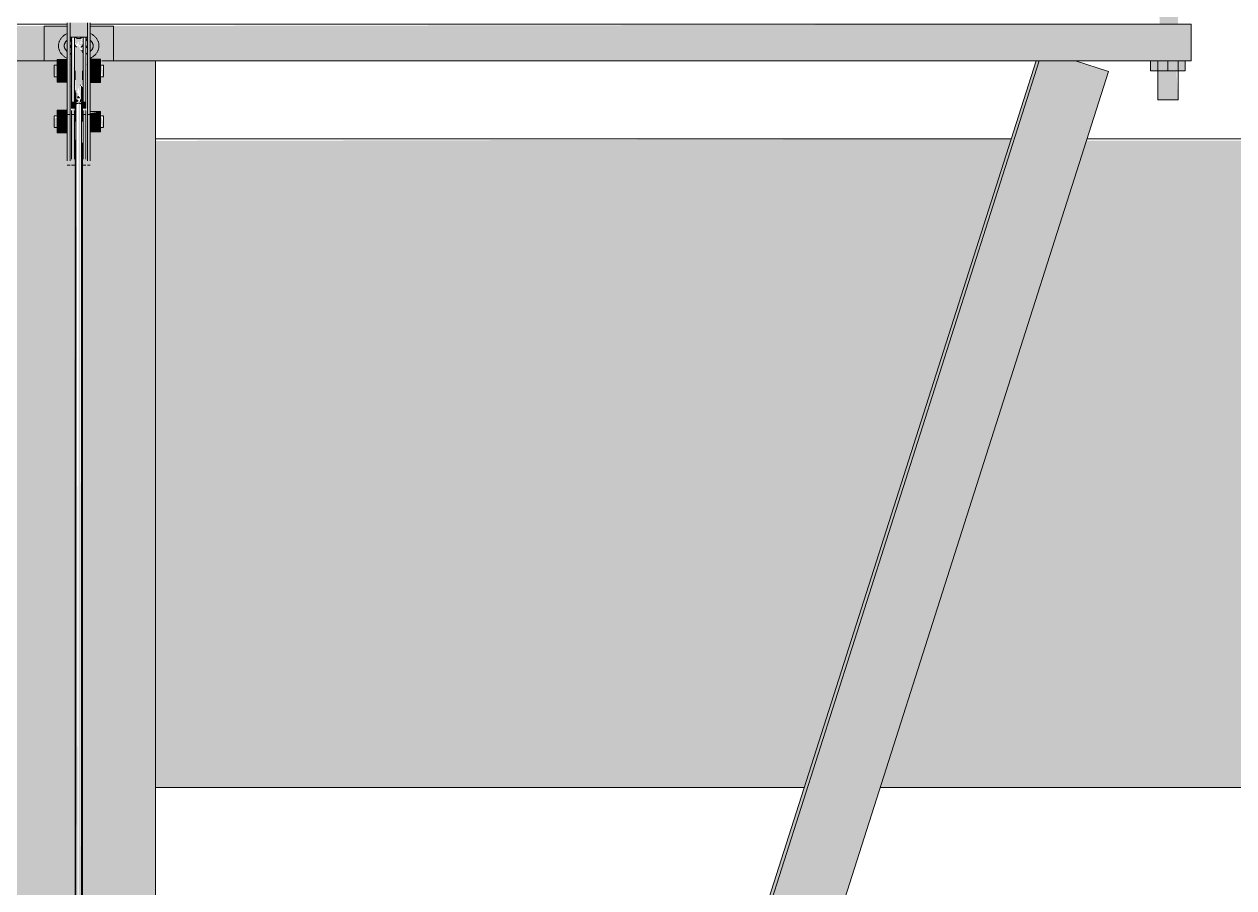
# Model space of a CAD drawing. Header units: inches. Extents: x -55396 to -733, y -290 to 853.
# Drawn here: x -12851.6 to -12799.4, y 245.7 to 283 of the extents above; entities that cross this region are included whole.
import ezdxf

# ---------------------------------------------------------------- set-up
doc = ezdxf.new("R2010")
doc.units = ezdxf.units.IN
doc.header["$MEASUREMENT"] = 0
doc.layers.add('M-HVAC-DUCT', color=70, linetype='Continuous', lineweight=9)
doc.layers.add('Q-SPCQ', color=91, linetype='Continuous', lineweight=9)

# ---------------------------------------------------------------- blocks, each defined once
blk = doc.blocks.new('Basketball_Backstop-Performance_Sports_Systems-3103-Ceiling_Hung - 27_-0_ to 27_-11 7_8_-706978-Section 6')
at = {"layer": 'Q-SPCQ'}
h = blk.add_hatch(color=256, dxfattribs=at)
h.paths.add_polyline_path([(-24910.029, 279.687), (-24909.169, 279.687), (-24909.238, 280.937), (-24910.044, 280.937), (-24910.044, 279.687)], flags=0)
h.paths.add_polyline_path([(-24909.558, 282.955), (-24909.169, 282.955), (-24909.196, 284.763), (-24909.53, 284.859), (-24909.941, 284.795), (-24910.044, 284.75), (-24909.957, 282.955), (-24909.655, 282.955)], flags=0)
h = blk.add_hatch(color=256, dxfattribs=at)
h.paths.add_polyline_path([(-25004.607, 281.375), (-24958.107, 281.375), (-24958.107, 282.875), (-25004.607, 282.955), (-25004.607, 281.497)], flags=0)
h.paths.add_polyline_path([(-24955.107, 281.375), (-24908.607, 281.375), (-24908.607, 282.955), (-24955.107, 282.875), (-24955.107, 281.497)], flags=0)
h.paths.add_polyline_path([(-24956.424, 282.237), (-24956.55, 282.059), (-24956.522, 282.231), (-24956.509, 282.232)], flags=0)
h.paths.add_polyline_path([(-24956.424, 281.808), (-24956.509, 282.396), (-24956.799, 282.312), (-24956.794, 282.236), (-24956.612, 282.226), (-24956.607, 282.055), (-24956.548, 282.052), (-24956.444, 281.814)], flags=0)
h.paths.add_polyline_path([(-24956.701, 281.835), (-24956.68, 281.844), (-24956.799, 282.237), (-24956.794, 281.99), (-24956.704, 281.839)], flags=0)
h.paths.add_polyline_path([(-24956.299, 281.915), (-24956.237, 282.125), (-24956.299, 281.937)], flags=0)
for points in [[(-24956.987, 280.229), (-24956.987, 283.015), (-24957.112, 283.015), (-24957.112, 280.229)], [(-24956.237, 282.396), (-24956.237, 283.015), (-24956.987, 283.015), (-24956.987, 282.396)], [(-24956.112, 280.229), (-24956.112, 283.015), (-24956.237, 283.015), (-24956.237, 280.229)], [(-24956.799, 279.612), (-24956.869, 282.396), (-24956.924, 282.396), (-24956.924, 279.612)], [(-24956.424, 279.612), (-24956.299, 279.612), (-24956.369, 282.396), (-24956.424, 282.396), (-24956.424, 280)], [(-24957.112, 281.295), (-24957.112, 281.425), (-24957.549, 281.425), (-24957.549, 281.295)], [(-24956.424, 281.687), (-24956.424, 281.808), (-24956.5, 281.773)], [(-24956.112, 281.19), (-24955.674, 281.19), (-24955.674, 281.443), (-24956.112, 281.443)], [(-24952.627, 164.313), (-24952.492, 164.314), (-24915.16, 281.375), (-24915.294, 281.375), (-24952.626, 164.314)], [(-24909.607, 280.937), (-24909.607, 281.375), (-24910.357, 281.375), (-24910.357, 280.937)], [(-24909.607, 280.937), (-24908.857, 280.937), (-24908.857, 281.375), (-24909.607, 281.375)], [(-24957.112, 280.807), (-24957.112, 281.295), (-24957.549, 281.295), (-24957.549, 280.807)], [(-24955.674, 280.685), (-24955.674, 281.19), (-24956.112, 281.19), (-24956.112, 280.685)], [(-24957.112, 280.45), (-24957.112, 280.807), (-24957.549, 280.807), (-24957.549, 280.45)], [(-24956.525, 280.288), (-24956.528, 280.366), (-24956.576, 280.336), (-24956.548, 280.288)], [(-24955.674, 280.432), (-24955.674, 280.685), (-24956.112, 280.685), (-24956.112, 280.432)], [(-24956.987, 279.493), (-24956.987, 280.229), (-24957.112, 280.229), (-24957.112, 279.493)], [(-24956.987, 280.208), (-24956.924, 280.276), (-24956.987, 280.229)], [(-24956.237, 279.493), (-24956.112, 279.493), (-24956.112, 280.229), (-24956.237, 280.229), (-24956.237, 279.828)], [(-24956.987, 277.141), (-24957.005, 279.493), (-24957.112, 279.493), (-24957.112, 277.141)], [(-24956.799, 279.314), (-24956.799, 279.612), (-24956.924, 279.612), (-24956.924, 279.314)], [(-24956.799, 277.126), (-24956.799, 279.314), (-24956.924, 279.235), (-24956.924, 277.126)], [(-24956.763, 279.579), (-24956.737, 279.749), (-24956.763, 279.749)], [(-24956.424, 279.314), (-24956.299, 279.314), (-24956.299, 279.612), (-24956.424, 279.612)], [(-24956.299, 277.126), (-24956.299, 279.314), (-24956.424, 279.235), (-24956.424, 277.126)], [(-24956.112, 277.141), (-24956.13, 279.493), (-24956.237, 279.493), (-24956.237, 277.141)], [(-24957.549, 278.881), (-24957.112, 278.881), (-24957.112, 279.238), (-24957.549, 279.238), (-24957.549, 279.055)], [(-24957.549, 278.393), (-24957.112, 278.393), (-24957.112, 278.881), (-24957.549, 278.881), (-24957.549, 278.662)], [(-24956.112, 278.75), (-24955.674, 278.75), (-24955.674, 279.187), (-24956.112, 279.121), (-24956.112, 279.055)], [(-24957.112, 278.262), (-24957.112, 278.393), (-24957.549, 278.393), (-24957.549, 278.262)], [(-24956.112, 278.312), (-24955.674, 278.312), (-24955.674, 278.75), (-24956.112, 278.75), (-24956.112, 278.662)]]:
    blk.add_hatch(color=256, dxfattribs=at).paths.add_polyline_path(points, flags=0)
h = blk.add_hatch(color=256, dxfattribs=at)
h.paths.add_polyline_path([(-24958.107, 281.375), (-24957.112, 281.425), (-24957.112, 282.875), (-24958.107, 282.875), (-24958.107, 281.497)], flags=0)
h.paths.add_polyline_path([(-24955.614, 281.375), (-24955.107, 281.375), (-24955.107, 282.875), (-24956.112, 282.875), (-24956.082, 281.443), (-24955.674, 281.375)], flags=0)
h.paths.add_polyline_path([(-24956.298, 281.623), (-24956.237, 281.692), (-24956.299, 281.623)], flags=0)
h = blk.add_hatch(color=256, dxfattribs=at)
h.paths.add_polyline_path([(-24956.612, 282.226), (-24956.799, 282.237), (-24956.701, 282.059)], flags=0)
h.paths.add_polyline_path([(-24956.548, 282.052), (-24956.522, 282.231), (-24956.612, 282.226), (-24956.55, 282.059)], flags=0)
h.paths.add_polyline_path([(-24956.719, 279.931), (-24956.548, 280.4), (-24956.424, 280.276), (-24956.424, 281.687), (-24956.522, 281.798), (-24956.612, 282.055), (-24956.695, 281.998), (-24956.776, 281.959), (-24956.799, 281.875), (-24956.741, 280)], flags=0)
h = blk.add_hatch(color=256, dxfattribs=at)
h.paths.add_polyline_path([(-24956.487, 157.563), (-24953.391, 157.563), (-24953.407, 160.188), (-24956.487, 160.188), (-24956.487, 159.431)], flags=0)
h.paths.add_polyline_path([(-24956.737, 157.563), (-24956.737, 160.188), (-24959.822, 160.188), (-24959.806, 157.563), (-24957.248, 157.563)], flags=0)
h.paths.add_polyline_path([(-24956.799, 208.884), (-24956.737, 209.069), (-24956.799, 209.069)], flags=0)
h.paths.add_polyline_path([(-24959.806, 164.313), (-24956.737, 164.314), (-24956.799, 208.559), (-24956.924, 208.559), (-24956.987, 208.574), (-24957.112, 208.574), (-24957.112, 209.695), (-24957.549, 209.695), (-24957.549, 209.942), (-24957.674, 210.006), (-24957.674, 210.425), (-24957.549, 210.425), (-24957.464, 210.671), (-24957.112, 210.698), (-24957.112, 211.694), (-24956.987, 211.694), (-24956.987, 211.919), (-24957.112, 211.919), (-24957.112, 213.056), (-24956.799, 213.14), (-24956.768, 224.759), (-24958.263, 224.755), (-24959.919, 224.751), (-24959.886, 164.313)], flags=0)
h.paths.add_polyline_path([(-24955.516, 164.313), (-24953.294, 164.314), (-24953.333, 224.797), (-24954.362, 224.75), (-24956.455, 224.75), (-24956.424, 213.056), (-24956.112, 213.056), (-24956.112, 211.919), (-24956.237, 211.919), (-24956.237, 211.694), (-24956.112, 211.641), (-24956.112, 210.621), (-24955.674, 210.621), (-24955.614, 210.425), (-24955.549, 210.36), (-24955.614, 209.942), (-24955.674, 209.942), (-24955.749, 209.746), (-24956.112, 209.746), (-24956.127, 208.574), (-24956.237, 208.574), (-24956.299, 208.559), (-24956.424, 208.559), (-24956.356, 164.313), (-24955.614, 164.313)], flags=0)
h.paths.add_polyline_path([(-24956.299, 210.425), (-24956.237, 210.426), (-24956.299, 210.474)], flags=0)
h.paths.add_polyline_path([(-24956.974, 210.425), (-24956.924, 210.425), (-24956.987, 210.425)], flags=0)
h.paths.add_polyline_path([(-24956.799, 210.933), (-24956.768, 210.944), (-24956.799, 210.944)], flags=0)
h.paths.add_polyline_path([(-24956.17, 213.766), (-24956.391, 213.831), (-24956.202, 213.933)], flags=0)
h.paths.add_polyline_path([(-24956.799, 277.451), (-24956.768, 277.636), (-24956.799, 277.636)], flags=0)
h.paths.add_polyline_path([(-24958.98, 225.187), (-24958.496, 225.239), (-24956.768, 225.25), (-24956.799, 277.126), (-24956.924, 277.141), (-24956.987, 277.141), (-24957.112, 277.141), (-24957.112, 278.262), (-24957.549, 278.262), (-24957.549, 278.509), (-24957.674, 278.573), (-24957.674, 278.991), (-24957.549, 279.055), (-24957.464, 279.238), (-24957.112, 279.238), (-24957.112, 280.45), (-24957.549, 280.45), (-24957.549, 280.696), (-24957.674, 280.761), (-24957.674, 281.179), (-24957.549, 281.179), (-24957.549, 281.375), (-24959.919, 281.375), (-24959.844, 225.245), (-24959.059, 225.195)], flags=0)
h.paths.add_polyline_path([(-24955.124, 225.189), (-24954.95, 225.245), (-24953.294, 225.249), (-24953.294, 281.375), (-24955.674, 281.375), (-24955.614, 281.179), (-24955.549, 281.114), (-24955.614, 280.696), (-24955.674, 280.685), (-24955.754, 280.432), (-24956.112, 280.432), (-24956.112, 279.187), (-24955.674, 279.187), (-24955.614, 278.991), (-24955.549, 278.927), (-24955.614, 278.509), (-24955.674, 278.509), (-24955.749, 278.312), (-24956.112, 278.312), (-24956.112, 277.141), (-24956.237, 277.141), (-24956.299, 277.126), (-24956.424, 277.126), (-24956.455, 225.242), (-24955.222, 225.192)], flags=0)
h.paths.add_polyline_path([(-24957.518, 225.2), (-24957.912, 225.231), (-24957.735, 225.202)], flags=0)
h.paths.add_polyline_path([(-24956.299, 278.991), (-24956.237, 279.055), (-24956.299, 279.041)], flags=0)
h.paths.add_polyline_path([(-24956.799, 279.5), (-24956.763, 279.579), (-24956.799, 279.511)], flags=0)
h = blk.add_hatch(color=256, dxfattribs=at)
h.paths.add_polyline_path([(-24951.508, 157.563), (-24950.671, 160.188), (-24953.391, 160.188), (-24953.391, 157.563)], flags=0)
h.paths.add_polyline_path([(-24949.355, 164.313), (-24912.168, 280.918), (-24913.591, 281.375), (-24915.16, 281.375), (-24952.493, 164.313)], flags=0)
h = blk.add_hatch(color=256, dxfattribs=at)
h.paths.add_polyline_path([(-24957.549, 280.761), (-24957.549, 281.179), (-24957.674, 281.114), (-24957.674, 280.761)], flags=0)
h.paths.add_polyline_path([(-24956.987, 280.761), (-24956.924, 280.834), (-24956.987, 280.796)], flags=0)
h.paths.add_polyline_path([(-24956.299, 280.761), (-24956.237, 280.812), (-24956.299, 280.779)], flags=0)
h.paths.add_polyline_path([(-24955.549, 280.761), (-24955.614, 281.179), (-24955.674, 281.111), (-24955.614, 280.761)], flags=0)
h = blk.add_hatch(color=256, dxfattribs=at)
h.paths.add_polyline_path([(-24956.987, 281.179), (-24956.924, 281.179), (-24956.987, 281.312)], flags=0)
h.paths.add_polyline_path([(-24956.299, 281.179), (-24956.237, 281.179), (-24956.299, 281.312)], flags=0)
h = blk.add_hatch(color=256, dxfattribs=at)
h.paths.add_polyline_path([(-24955.549, 280.696), (-24955.614, 280.761), (-24955.614, 280.696)], flags=0)
h.paths.add_polyline_path([(-24957.549, 280.696), (-24957.549, 280.761), (-24957.674, 280.696)], flags=0)
h = blk.add_hatch(color=256, dxfattribs=at)
h.paths.add_polyline_path([(-24956.694, 279.749), (-24956.53, 279.749), (-24956.64, 279.882), (-24956.676, 279.793)], flags=0)
h.paths.add_polyline_path([(-24956.799, 279.489), (-24956.612, 279.649), (-24956.703, 279.726), (-24956.749, 279.612)], flags=0)
h.paths.add_polyline_path([(-24956.424, 279.489), (-24956.53, 279.749), (-24956.568, 279.612)], flags=0)
h = blk.add_hatch(color=256, dxfattribs=at)
h.paths.add_polyline_path([(-24956.612, 210.929), (-24956.7, 279.574), (-24956.737, 279.489), (-24956.672, 210.944), (-24956.612, 210.929)], flags=0)
h.paths.add_polyline_path([(-24956.737, 279.643), (-24956.612, 279.951), (-24956.694, 280.013), (-24956.737, 279.749)], flags=0)
h = blk.add_hatch(color=256, dxfattribs=at)
h.paths.add_polyline_path([(-24956.612, 210.929), (-24956.487, 210.944), (-24956.55, 279.596), (-24956.612, 279.649), (-24956.612, 213.14)], flags=0)
h.paths.add_polyline_path([(-24956.487, 279.643), (-24956.549, 280.288), (-24956.612, 280.254), (-24956.524, 279.735), (-24956.487, 279.643)], flags=0)
h = blk.add_hatch(color=256, dxfattribs=at)
h.paths.add_polyline_path([(-24956.299, 278.509), (-24956.237, 278.573), (-24956.299, 278.525)], flags=0)
h.paths.add_polyline_path([(-24955.549, 278.509), (-24955.614, 278.927), (-24955.674, 278.871), (-24955.614, 278.509)], flags=0)
h.paths.add_polyline_path([(-24957.549, 278.509), (-24957.549, 278.927), (-24957.674, 278.875), (-24957.674, 278.509)], flags=0)
h.paths.add_polyline_path([(-24956.987, 278.509), (-24956.924, 278.591), (-24956.987, 278.517)], flags=0)
h = blk.add_hatch(color=256, dxfattribs=at)
h.paths.add_polyline_path([(-24956.487, 278.68), (-24956.461, 278.75), (-24956.487, 278.681)], flags=0)
h.paths.add_polyline_path([(-24956.476, 278.694), (-24956.476, 278.75), (-24956.476, 278.711)], flags=0)
for p, q in [((-25004.607, 282.955), (-24957.112, 282.955)), ((-24957.112, 280.229), (-24957.112, 283.015)), ((-24956.987, 283.015), (-24956.987, 280.229)), ((-24956.237, 280.229), (-24956.237, 283.015)), ((-24956.112, 283.015), (-24956.112, 280.229)), ((-24956.112, 282.955), (-24908.607, 282.955)), ((-24908.607, 282.955), (-24908.607, 281.375)), ((-24958.107, 282.875), (-24958.107, 281.375)), ((-24957.112, 282.875), (-24958.107, 282.875)), ((-24956.924, 279.612), (-24956.924, 282.408)), ((-24956.799, 282.408), (-24956.799, 279.612)), ((-24956.424, 279.612), (-24956.424, 282.408)), ((-24956.299, 282.408), (-24956.299, 279.612)), ((-24955.107, 282.875), (-24956.112, 282.875)), ((-24955.107, 281.375), (-24955.107, 282.875)), ((-24956.237, 282.396), (-24956.987, 282.396)), ((-24959.919, 281.375), (-24957.553, 281.375)), ((-24957.549, 281.295), (-24957.549, 281.425)), ((-24957.549, 281.425), (-24957.112, 281.425)), ((-24956.112, 281.443), (-24955.674, 281.443)), ((-24955.674, 281.443), (-24955.674, 281.19)), ((-24955.608, 281.375), (-24953.294, 281.375)), ((-24908.607, 281.375), (-24953.294, 281.375)), ((-24953.294, 224.989), (-24953.294, 281.375)), ((-24915.294, 281.375), (-24952.626, 164.314)), ((-24915.16, 281.375), (-24952.492, 164.314)), ((-24913.591, 281.375), (-24912.168, 280.918)), ((-24910.357, 281.375), (-24910.357, 280.937)), ((-24910.044, 281.375), (-24910.044, 279.687)), ((-24909.607, 280.937), (-24909.607, 281.375)), ((-24909.169, 279.687), (-24909.169, 281.375)), ((-24908.857, 281.375), (-24908.857, 280.937)), ((-24957.112, 281.187), (-24957.674, 281.187)), ((-24957.674, 280.761), (-24957.674, 281.179)), ((-24957.549, 280.807), (-24957.549, 281.295)), ((-24957.549, 281.295), (-24957.112, 281.295)), ((-24956.768, 280.937), (-24956.768, 280.547)), ((-24956.455, 280.547), (-24956.455, 280.937)), ((-24956.112, 281.19), (-24955.674, 281.19)), ((-24955.549, 281.187), (-24956.112, 281.187)), ((-24955.674, 281.19), (-24955.674, 280.685)), ((-24955.549, 281.179), (-24955.549, 280.761)), ((-24912.168, 280.918), (-24949.355, 164.314)), ((-24909.607, 280.937), (-24910.357, 280.937)), ((-24908.857, 280.937), (-24909.607, 280.937)), ((-24957.674, 280.696), (-24957.674, 280.761)), ((-24957.674, 280.687), (-24957.112, 280.687)), ((-24957.549, 280.45), (-24957.549, 280.807)), ((-24957.549, 280.807), (-24957.112, 280.807)), ((-24957.549, 280.45), (-24957.112, 280.45)), ((-24956.112, 280.687), (-24955.549, 280.687)), ((-24956.112, 280.685), (-24955.674, 280.685)), ((-24955.674, 280.432), (-24956.112, 280.432)), ((-24955.674, 280.685), (-24955.674, 280.432)), ((-24955.549, 280.761), (-24955.549, 280.696)), ((-24957.112, 279.482), (-24957.112, 280.229)), ((-24956.987, 280.229), (-24956.987, 279.482)), ((-24956.768, 280.087), (-24956.768, 279.566)), ((-24956.737, 279.987), (-24956.737, 279.643)), ((-24956.487, 279.643), (-24956.487, 280.276)), ((-24956.455, 279.566), (-24956.455, 280.241)), ((-24956.237, 279.482), (-24956.237, 280.229)), ((-24956.112, 280.229), (-24956.112, 279.482)), ((-24957.112, 277.058), (-24957.112, 279.495)), ((-24956.987, 279.495), (-24956.987, 277.058)), ((-24956.924, 279.314), (-24956.924, 279.612)), ((-24956.799, 279.612), (-24956.799, 279.314)), ((-24956.768, 279.515), (-24956.768, 278.75)), ((-24956.737, 279.542), (-24956.737, 210.698)), ((-24956.487, 210.698), (-24956.487, 279.542)), ((-24956.455, 278.75), (-24956.455, 279.515)), ((-24956.424, 279.314), (-24956.424, 279.612)), ((-24956.299, 279.612), (-24956.299, 279.314)), ((-24956.237, 277.058), (-24956.237, 279.495)), ((-24956.112, 279.495), (-24956.112, 277.058)), ((-24909.169, 279.687), (-24910.044, 279.687)), ((-24957.182, 279), (-24957.674, 279)), ((-24957.674, 278.927), (-24957.674, 278.991)), ((-24957.674, 278.509), (-24957.674, 278.927)), ((-24957.549, 278.881), (-24957.549, 279.238)), ((-24957.549, 279.238), (-24957.112, 279.238)), ((-24957.549, 278.393), (-24957.549, 278.881)), ((-24957.549, 278.881), (-24957.112, 278.881)), ((-24957.112, 279.062), (-24956.987, 279.062)), ((-24956.924, 277.126), (-24956.924, 279.235)), ((-24956.924, 279.062), (-24956.799, 279.062)), ((-24956.799, 279.235), (-24956.799, 277.126)), ((-24956.424, 277.126), (-24956.424, 279.235)), ((-24956.424, 279.062), (-24956.299, 279.062)), ((-24956.299, 279.235), (-24956.299, 277.126)), ((-24956.237, 279.062), (-24956.112, 279.062)), ((-24956.112, 279.187), (-24955.674, 279.187)), ((-24955.549, 279), (-24956.041, 279)), ((-24955.674, 279.187), (-24955.674, 278.75)), ((-24955.549, 278.991), (-24955.549, 278.927)), ((-24955.549, 278.927), (-24955.549, 278.509)), ((-24957.674, 278.5), (-24957.112, 278.5)), ((-24957.549, 278.262), (-24957.549, 278.393)), ((-24957.112, 278.393), (-24957.549, 278.393)), ((-24957.549, 278.262), (-24957.112, 278.262)), ((-24955.674, 278.75), (-24956.112, 278.75)), ((-24956.112, 278.5), (-24955.549, 278.5)), ((-24956.112, 278.312), (-24955.674, 278.312)), ((-24955.674, 278.75), (-24955.674, 278.312)), ((-24956.768, 277.965), (-24956.768, 211.459)), ((-24956.455, 210.936), (-24956.455, 277.835)), ((-24957.112, 276.875), (-24956.987, 276.875)), ((-24956.924, 276.875), (-24956.799, 276.875)), ((-24956.424, 276.875), (-24956.299, 276.875)), ((-24956.237, 276.875), (-24956.112, 276.875))]:
    blk.add_line(p, q, dxfattribs=at)
at = {"layer": 'Q-SPCQ', "flags": 128}
for points in [[(-24957.11, 282.56), (-24957.138, 282.545), (-24957.165, 282.53), (-24957.191, 282.513), (-24957.217, 282.496), (-24957.241, 282.478), (-24957.265, 282.459), (-24957.287, 282.439), (-24957.309, 282.418), (-24957.33, 282.397), (-24957.35, 282.375), (-24957.368, 282.352), (-24957.385, 282.328), (-24957.402, 282.304), (-24957.416, 282.28), (-24957.43, 282.254), (-24957.442, 282.228), (-24957.453, 282.202), (-24957.462, 282.175), (-24957.47, 282.148), (-24957.477, 282.12), (-24957.482, 282.092), (-24957.485, 282.064), (-24957.486, 282.036), (-24957.487, 282.02)], [(-24955.737, 282.02), (-24955.737, 282.049), (-24955.74, 282.077), (-24955.744, 282.105), (-24955.749, 282.133), (-24955.756, 282.16), (-24955.765, 282.187), (-24955.775, 282.214), (-24955.787, 282.24), (-24955.799, 282.266), (-24955.814, 282.291), (-24955.829, 282.316), (-24955.846, 282.339), (-24955.864, 282.363), (-24955.883, 282.385), (-24955.903, 282.407), (-24955.924, 282.428), (-24955.946, 282.448), (-24955.969, 282.467), (-24955.993, 282.486), (-24956.018, 282.504), (-24956.044, 282.521), (-24956.071, 282.537), (-24956.098, 282.552)], [(-24957.487, 282.02), (-24957.486, 281.992), (-24957.483, 281.964), (-24957.479, 281.936), (-24957.474, 281.908), (-24957.467, 281.881), (-24957.458, 281.853), (-24957.448, 281.827), (-24957.437, 281.8), (-24957.424, 281.775), (-24957.41, 281.75), (-24957.394, 281.725), (-24957.378, 281.701), (-24957.36, 281.678), (-24957.341, 281.656), (-24957.32, 281.634), (-24957.299, 281.613), (-24957.277, 281.593), (-24957.254, 281.573), (-24957.23, 281.555), (-24957.205, 281.537), (-24957.179, 281.52), (-24957.153, 281.504), (-24957.125, 281.488)], [(-24957.237, 282.02), (-24957.236, 282.035), (-24957.235, 282.049), (-24957.233, 282.063), (-24957.23, 282.077), (-24957.227, 282.091), (-24957.222, 282.106), (-24957.217, 282.12), (-24957.21, 282.134), (-24957.203, 282.148), (-24957.195, 282.163), (-24957.186, 282.177), (-24957.176, 282.191), (-24957.165, 282.205), (-24957.154, 282.219), (-24957.141, 282.233), (-24957.127, 282.246), (-24957.113, 282.26)], [(-24957.119, 281.787), (-24957.134, 281.8), (-24957.147, 281.814), (-24957.159, 281.828), (-24957.17, 281.842), (-24957.181, 281.856), (-24957.19, 281.87), (-24957.199, 281.885), (-24957.207, 281.899), (-24957.213, 281.913), (-24957.219, 281.927), (-24957.224, 281.942), (-24957.228, 281.956), (-24957.232, 281.97), (-24957.234, 281.984), (-24957.236, 281.999), (-24957.237, 282.013), (-24957.237, 282.02)], [(-24956.986, 282.343), (-24956.965, 282.353), (-24956.943, 282.362), (-24956.921, 282.371)], [(-24956.794, 282.236), (-24956.794, 282.25), (-24956.794, 282.265), (-24956.794, 282.28), (-24956.794, 282.296), (-24956.794, 282.312), (-24956.794, 282.329), (-24956.794, 282.347), (-24956.794, 282.365), (-24956.794, 282.384), (-24956.794, 282.403)], [(-24956.794, 282.389), (-24956.794, 282.37), (-24956.794, 282.352), (-24956.794, 282.334), (-24956.794, 282.317), (-24956.794, 282.3), (-24956.794, 282.284), (-24956.794, 282.269), (-24956.794, 282.254), (-24956.794, 282.24)], [(-24956.794, 282.149), (-24956.794, 282.143), (-24956.794, 282.137), (-24956.794, 282.133), (-24956.794, 282.13), (-24956.794, 282.127), (-24956.794, 282.126), (-24956.794, 282.125)], [(-24956.794, 282.125), (-24956.794, 282.125), (-24956.794, 282.127), (-24956.794, 282.129), (-24956.794, 282.132), (-24956.794, 282.136), (-24956.794, 282.141), (-24956.794, 282.147)], [(-24956.706, 281.966), (-24956.712, 281.97), (-24956.719, 281.975), (-24956.724, 281.979), (-24956.73, 281.984), (-24956.736, 281.989), (-24956.741, 281.994), (-24956.746, 282), (-24956.751, 282.006), (-24956.756, 282.011), (-24956.76, 282.017), (-24956.764, 282.024), (-24956.768, 282.03), (-24956.772, 282.037), (-24956.775, 282.043), (-24956.778, 282.05), (-24956.781, 282.057), (-24956.784, 282.064), (-24956.786, 282.071), (-24956.788, 282.078), (-24956.79, 282.086), (-24956.791, 282.093), (-24956.792, 282.101), (-24956.793, 282.108), (-24956.794, 282.115), (-24956.794, 282.123), (-24956.794, 282.125)], [(-24956.766, 282.396), (-24956.76, 282.39), (-24956.753, 282.384), (-24956.747, 282.379), (-24956.739, 282.374), (-24956.732, 282.369), (-24956.725, 282.364), (-24956.717, 282.36), (-24956.709, 282.356), (-24956.701, 282.352), (-24956.693, 282.348), (-24956.685, 282.345), (-24956.677, 282.342), (-24956.668, 282.34), (-24956.66, 282.338), (-24956.651, 282.336), (-24956.642, 282.335), (-24956.634, 282.334), (-24956.625, 282.333), (-24956.616, 282.333), (-24956.607, 282.333), (-24956.598, 282.333), (-24956.59, 282.334), (-24956.581, 282.335), (-24956.572, 282.336), (-24956.564, 282.338), (-24956.555, 282.34), (-24956.547, 282.343), (-24956.538, 282.345), (-24956.53, 282.348), (-24956.522, 282.352), (-24956.514, 282.356), (-24956.506, 282.36), (-24956.498, 282.364), (-24956.491, 282.369), (-24956.484, 282.374), (-24956.477, 282.379), (-24956.47, 282.384), (-24956.463, 282.39), (-24956.457, 282.396)], [(-24956.426, 282.073), (-24956.429, 282.066), (-24956.431, 282.059), (-24956.434, 282.052), (-24956.437, 282.045), (-24956.44, 282.038), (-24956.444, 282.032), (-24956.448, 282.025), (-24956.452, 282.019), (-24956.456, 282.013), (-24956.461, 282.007), (-24956.466, 282.001), (-24956.471, 281.996), (-24956.476, 281.99), (-24956.481, 281.985), (-24956.487, 281.98), (-24956.493, 281.976), (-24956.499, 281.971), (-24956.505, 281.967), (-24956.512, 281.963), (-24956.518, 281.96)], [(-24956.292, 282.367), (-24956.27, 282.358), (-24956.248, 282.348)], [(-24956.113, 281.48), (-24956.085, 281.495), (-24956.058, 281.511), (-24956.032, 281.528), (-24956.007, 281.545), (-24955.982, 281.563), (-24955.959, 281.582), (-24955.936, 281.602), (-24955.914, 281.623), (-24955.893, 281.644), (-24955.874, 281.666), (-24955.855, 281.689), (-24955.838, 281.712), (-24955.822, 281.736), (-24955.807, 281.761), (-24955.793, 281.787), (-24955.781, 281.813), (-24955.77, 281.839), (-24955.761, 281.866), (-24955.753, 281.893), (-24955.747, 281.921), (-24955.742, 281.949), (-24955.739, 281.977), (-24955.737, 282.005), (-24955.737, 282.02)], [(-24955.987, 282.02), (-24955.987, 282.006), (-24955.988, 281.992), (-24955.99, 281.978), (-24955.993, 281.964), (-24955.997, 281.949), (-24956.001, 281.935), (-24956.007, 281.921), (-24956.013, 281.907), (-24956.02, 281.892), (-24956.028, 281.878), (-24956.037, 281.864), (-24956.047, 281.85), (-24956.058, 281.836), (-24956.07, 281.822), (-24956.082, 281.808), (-24956.096, 281.794), (-24956.111, 281.781)], [(-24956.104, 282.254), (-24956.09, 282.24), (-24956.077, 282.227), (-24956.064, 282.213), (-24956.053, 282.199), (-24956.042, 282.185), (-24956.033, 282.17), (-24956.024, 282.156), (-24956.017, 282.142), (-24956.01, 282.128), (-24956.004, 282.113), (-24955.999, 282.099), (-24955.995, 282.085), (-24955.992, 282.071), (-24955.989, 282.056), (-24955.988, 282.042), (-24955.987, 282.028), (-24955.987, 282.02)], [(-24956.931, 281.674), (-24956.954, 281.683), (-24956.975, 281.692)], [(-24956.237, 281.698), (-24956.258, 281.688), (-24956.28, 281.678), (-24956.302, 281.67)], [(-24956.424, 279.437), (-24956.429, 279.445), (-24956.434, 279.452), (-24956.439, 279.459), (-24956.445, 279.466), (-24956.451, 279.472), (-24956.457, 279.479), (-24956.463, 279.485), (-24956.47, 279.491), (-24956.477, 279.496), (-24956.484, 279.501), (-24956.491, 279.506), (-24956.499, 279.511), (-24956.506, 279.515), (-24956.514, 279.519), (-24956.522, 279.523), (-24956.53, 279.527), (-24956.538, 279.53), (-24956.547, 279.533), (-24956.555, 279.535), (-24956.564, 279.537), (-24956.572, 279.539), (-24956.581, 279.54), (-24956.59, 279.541), (-24956.599, 279.542), (-24956.607, 279.542), (-24956.616, 279.542), (-24956.625, 279.542), (-24956.634, 279.541), (-24956.642, 279.54), (-24956.651, 279.539), (-24956.66, 279.537), (-24956.668, 279.535), (-24956.677, 279.532), (-24956.685, 279.53), (-24956.693, 279.527), (-24956.701, 279.523), (-24956.709, 279.519), (-24956.717, 279.515), (-24956.725, 279.511), (-24956.732, 279.506), (-24956.74, 279.501), (-24956.747, 279.496), (-24956.753, 279.491), (-24956.76, 279.485), (-24956.766, 279.479), (-24956.773, 279.472), (-24956.778, 279.466), (-24956.784, 279.459), (-24956.789, 279.452), (-24956.794, 279.445), (-24956.799, 279.437)], [(-24956.74, 277.314), (-24956.747, 277.309), (-24956.753, 277.303), (-24956.76, 277.297), (-24956.766, 277.291), (-24956.773, 277.285), (-24956.778, 277.278), (-24956.784, 277.272), (-24956.789, 277.265), (-24956.794, 277.257), (-24956.799, 277.25)], [(-24956.424, 277.25), (-24956.429, 277.257), (-24956.434, 277.265), (-24956.439, 277.272), (-24956.445, 277.278), (-24956.451, 277.285), (-24956.457, 277.291), (-24956.463, 277.297), (-24956.47, 277.303), (-24956.477, 277.309), (-24956.484, 277.314)]]:
    blk.add_lwpolyline(points, dxfattribs=at)
at = {"layer": 'Q-SPCQ'}
for start, end in [(150, 180), (180, 210), (15, 30), (330, 345)]:
    blk.add_arc((-24956.607, 282.125), 0.375, start, end, dxfattribs=at)
for start_param, end_param in [(2.617994, 2.879793), (1.047198, 1.308997), (0.261799, 0.523599)]:
    blk.add_ellipse((-24956.612, 281.578), major_axis=(0.375, 0), ratio=0.707107, start_param=start_param, end_param=end_param, dxfattribs=at)

msp = doc.modelspace()

# ---------------------------------------------------------------- hatches: boundary and pattern name
at = {"layer": 'M-HVAC-DUCT', "lineweight": 5}
h = msp.add_hatch(color=256, dxfattribs=at)
h.paths.add_polyline_path([(-13696.965, 264), (-13553.824, 264), (-13558.289, 278), (-13696.965, 278), (-13696.965, 266.431)], flags=0)
h.paths.add_polyline_path([(-13530.767, 264), (-13518.094, 264), (-13518.094, 278), (-13555.018, 278), (-13550.553, 264)], flags=0)
h.paths.add_polyline_path([(-12807.622, 264), (-12294.965, 264), (-12294.965, 278), (-12805.731, 277.923), (-12810.171, 264)], flags=0)
h.paths.add_polyline_path([(-13511.469, 264), (-13479.01, 264), (-13474.545, 278), (-13511.469, 278), (-13511.469, 266.109)], flags=0)
h.paths.add_polyline_path([(-12813.442, 264), (-12808.978, 278), (-12845.901, 277.916), (-12845.901, 264), (-12839.582, 264)], flags=0)
h.paths.add_polyline_path([(-12852.526, 264), (-12852.541, 278), (-12889.45, 278), (-12884.985, 264), (-12856.861, 264)], flags=0)
h.paths.add_polyline_path([(-13470.343, 264), (-12888.257, 264), (-12892.722, 278), (-13471.274, 278), (-13475.738, 264), (-13473.189, 264)], flags=0)
h = msp.add_hatch(color=256, dxfattribs=at)
h.paths.add_polyline_path([(-12294.965, 250), (-12294.965, 264), (-12810.171, 264), (-12814.636, 250), (-12321.193, 250)], flags=0)
h.paths.add_polyline_path([(-13696.965, 250), (-13549.359, 250), (-13553.824, 264), (-13696.965, 264), (-13696.965, 250.191)], flags=0)
h.paths.add_polyline_path([(-13546.088, 250), (-13518.094, 250), (-13518.094, 264), (-13550.553, 264), (-13546.149, 250.19)], flags=0)
h.paths.add_polyline_path([(-13511.469, 250), (-13483.475, 250), (-13479.01, 264), (-13511.469, 264), (-13511.469, 250.185)], flags=0)
h.paths.add_polyline_path([(-13470.343, 250), (-12883.792, 250), (-12888.257, 264), (-13475.738, 264), (-13480.203, 250), (-13473.189, 250)], flags=0)
h.paths.add_polyline_path([(-12817.907, 250), (-12813.442, 264), (-12845.901, 264), (-12845.901, 250), (-12839.582, 250)], flags=0)
h.paths.add_polyline_path([(-12880.521, 250), (-12852.526, 250.085), (-12852.526, 264), (-12884.985, 264), (-12880.549, 250.089)], flags=0)

# ---------------------------------------------------------------- linework, layer by layer
at = {"layer": 'M-HVAC-DUCT'}
for p, q in [((-12808.978, 278), (-12845.904, 278)), ((-12294.965, 278), (-12805.706, 278)), ((-12845.901, 250), (-12817.907, 250)), ((-12814.636, 250), (-12294.965, 250))]:
    msp.add_line(p, q, dxfattribs=at)

# ---------------------------------------------------------------- block references
at = {"layer": 'Q-SPCQ'}
msp.add_blockref('Basketball_Backstop-Performance_Sports_Systems-3103-Ceiling_Hung - 27_-0_ to 27_-11 7_8_-706978-Section 6', (12107.393, 0), dxfattribs=at)

doc.saveas('drawing.dxf')
